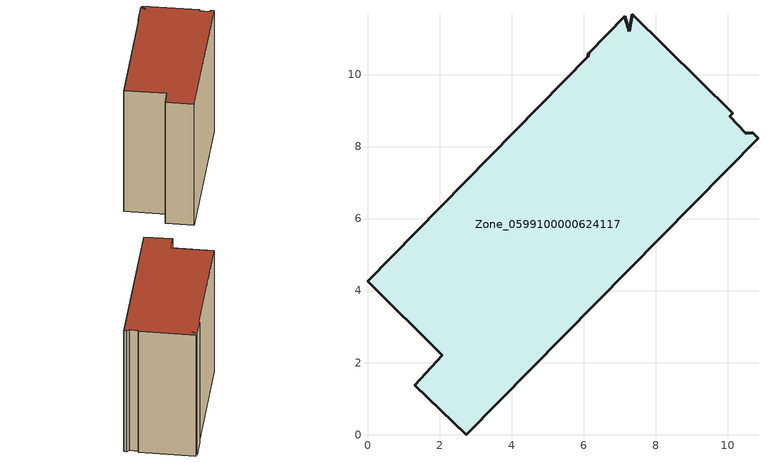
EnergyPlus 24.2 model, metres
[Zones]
Zone_0599100000624117
 floor ground (C_G): 10.7,8.38 10.84,8.23 2.74,0 1.32,1.38 2.08,2.21 0,4.26 6.12,10.5 6.14,10.59 7.15,11.62 7.26,11.2 7.36,11.67 10.15,8.92 10.06,8.84 10.51,8.37 z0
 wall outside (C_F): 2.08,2.21 1.32,1.38 2.74,0 10.84,8.23 10.7,8.38 10.51,8.37 10.06,8.84 10.15,8.92 7.36,11.67 7.26,11.2 7.15,11.62 6.14,10.59 6.12,10.5 0,4.26 2.08,2.21 z0:9.86
 roof outside (C_R): 10.84,8.23 10.7,8.38 10.51,8.37 10.06,8.84 10.15,8.92 7.36,11.67 7.26,11.2 7.15,11.62 6.14,10.59 6.12,10.5 0,4.26 2.08,2.21 1.32,1.38 2.74,0 z9.86
[BUILDING]
Pand.0599100000624117: North Axis=0; Terrain=City; Loads Convergence Tolerance Value=0.04; Temperature Convergence Tolerance Value=0.4; Solar Distribution=FullExterior; Maximum Number of Warmup Days=25; Minimum Number of Warmup Days=1
[Site:Location]
Rotterdam.The.Hague.AP_ZH_NLD Design_Conditions: Latitude=51.96; Longitude=4.45; Time Zone=1; Elevation=-4.5
[SITE:GROUNDTEMPERATURE:BUILDINGSURFACE]
18, 18, 18, 18, 18, 18, 18, 18, 18, 18, 18, 18
[MATERIAL] Thermal Absorptance=0.9; Solar Absorptance=0.7; Visible Absorptance=0.7
Name | Roughness | Thickness | Conductivity | Density | Specific Heat
G.TI.1946 | MediumSmooth | 0.15 | 1 | 540 | 1210
F.TI.1946 | Rough | 0.3 | 0.857143 | 1920 | 840
R.TI.1946 | MediumRough | 0.2 | 0.1 | 1500 | 1000
[CONSTRUCTION]
C_G: G.TI.1946
C_F: F.TI.1946
C_R: R.TI.1946
[ZONE]
Zone_0599100000624117: Type=1; Multiplier=1; Ceiling Height=Autocalculate; Volume=Autocalculate; Floor Area=autocalculate; Part of Total Floor Area=Yes
[ZONEINFILTRATION:DESIGNFLOWRATE]
Infil_Zone_0599100000624117: Zone or ZoneList or Space or SpaceList=Zone_0599100000624117; Schedule=AlwaysOn; Design Flow Rate Calculation Method=Flow/Area; Flow Rate per Floor Area=0.003; Constant Term Coefficient=1; Temperature Term Coefficient=0; Velocity Term Coefficient=0; Velocity Squared Term Coefficient=0
[HVACTEMPLATE:ZONE:IDEALLOADSAIRSYSTEM]
Zone_0599100000624117: Maximum Heating Supply Air Temperature=50; Minimum Cooling Supply Air Temperature=13; Maximum Heating Supply Air Humidity Ratio=0.0156; Minimum Cooling Supply Air Humidity Ratio=0.0077; Heating Limit=NoLimit; Cooling Limit=NoLimit; Dehumidification Control Type=ConstantSensibleHeatRatio; Cooling Sensible Heat Ratio=0.7; Dehumidification Setpoint=60; Humidification Control Type=None; Humidification Setpoint=30; Outdoor Air Method=None; Outdoor Air Flow Rate per Person=0.00944; Outdoor Air Flow Rate per Zone Floor Area=0; Outdoor Air Flow Rate per Zone=0; Demand Controlled Ventilation Type=None; Outdoor Air Economizer Type=NoEconomizer; Heat Recovery Type=None; Sensible Heat Recovery Effectiveness=0.7; Latent Heat Recovery Effectiveness=0.65
[ZONECONTROL:THERMOSTAT]
ThermostatControl_Zone_0599100000624117: Zone or ZoneList=Zone_0599100000624117; Control Type Schedule=DualSetpointControlType; Control 1=Thermostat_Zone_0599100000624117; Temperature Difference Between Cutout And Setpoint=0
[THERMOSTATSETPOINT:DUALSETPOINT]
Thermostat_Zone_0599100000624117: Heating Setpoint Temperature Schedule=HeatingSetpoint_Zone_0599100000624117; Cooling Setpoint Temperature Schedule=CoolingSetpoint_Zone_0599100000624117
[SCHEDULE:COMPACT]
HeatingSetpoint_Zone_0599100000624117: Through: 12/31, For: AllDays, Until: 24:00, 21
CoolingSetpoint_Zone_0599100000624117: Through: 12/31, For: AllDays, Until: 24:00, 24
DualSetpointControlType: Through: 12/31, For: AllDays, Until: 24:00, 4
AlwaysOn: Through: 12/31, For: AllDays, Until: 24:00, 1
